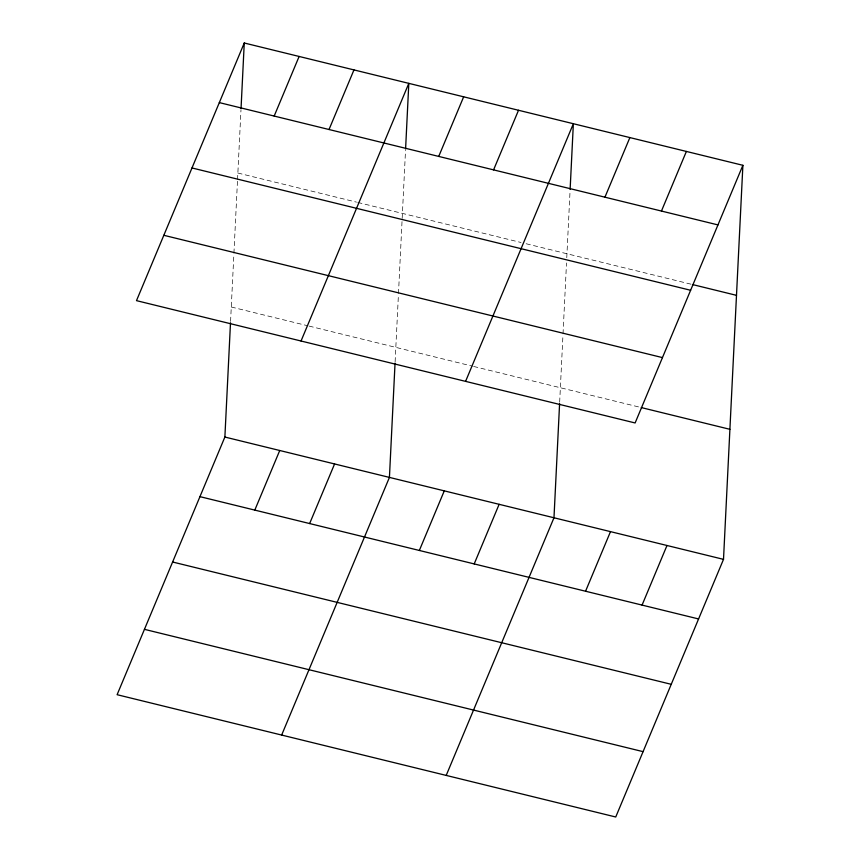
<?xml version="1.0" encoding="UTF-8"?>
<svg xmlns="http://www.w3.org/2000/svg" width="860" height="860" viewBox="0 0 860 860"><rect width="100%" height="100%" fill="white"/><g stroke="black" fill="none" stroke-linecap="round" stroke-linejoin="round"><path stroke-width="0.64" stroke-dasharray="4.3 3.22" d="M230.566 321.457L233.866 254.474M233.931 253.162L237.478 180.912M237.543 179.6L240.972 109.983M395.116 361.823L398.416 294.829M398.481 293.518L405.522 150.35M559.666 402.179L562.956 335.196M563.02 333.884L566.514 262.956M566.772 257.699L570.062 190.705M237.865 173.032L356.502 202.132M357.771 202.444L521.042 242.499M526.148 243.745L691.547 284.316M231.275 307.009L307.815 325.779M309.084 326.09L472.355 366.145M473.634 366.457L640.001 407.264"/><path stroke-width="1.29" d="M742.889 165.303L635.121 422.959L136.493 300.645L244.261 43L742.889 165.303L723.507 559.355L615.738 817L117.11 694.697L224.879 437.041L230.501 322.769M241.036 108.672L244.261 43M395.052 363.135L389.429 477.408L281.65 735.053M405.587 149.038L408.812 83.366L301.032 341.012M559.602 403.49L553.98 517.763L446.2 775.419M570.126 189.393L573.362 123.722L465.582 381.367M274.179 116.057L299.119 56.459M329.025 129.516L353.965 69.907M254.797 510.109L279.737 450.5M438.729 156.423L463.658 96.814M309.643 523.557L334.583 463.948M493.575 169.871L518.515 110.273M419.347 550.464L444.276 490.856M604.935 197.187L629.875 137.578M474.193 563.923L499.133 504.315M661.447 211.055L686.377 151.446M585.553 591.239L610.492 531.63M642.065 605.096L666.995 545.487M219.332 102.609L717.96 224.911M692.827 284.628L736.493 295.346M191.995 167.958L690.623 290.271M163.83 235.296L662.458 357.599M641.291 407.575L729.904 429.312M224.879 437.041L723.507 559.355M199.95 496.65L698.578 618.953M172.613 562.01L671.241 684.313M144.448 629.337L643.076 751.651"/></g></svg>
